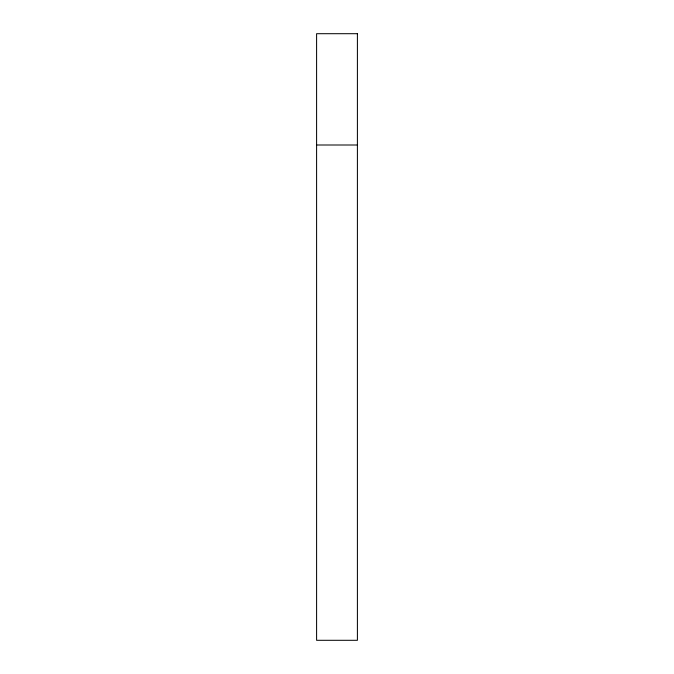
<?xml version="1.0" encoding="UTF-8"?>
<svg xmlns="http://www.w3.org/2000/svg" width="674" height="674" viewBox="0 0 674 674"><rect width="100%" height="100%" fill="white"/><g stroke="black" fill="none" stroke-linecap="round" stroke-linejoin="round"><path stroke-width="1.01" d="M316.595 145.003L357.405 145.003M357.405 33.7L316.595 33.7L316.595 640.3L357.405 640.3L357.405 33.7"/></g></svg>
